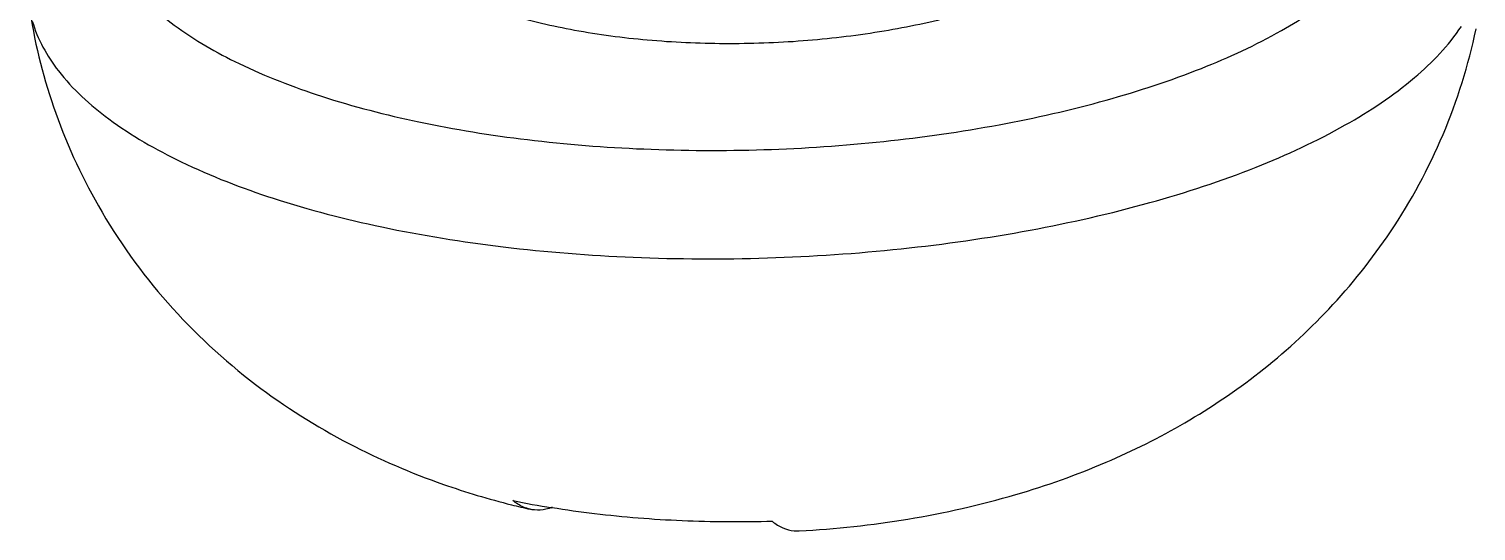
# Model space of a CAD drawing. Header units: millimetres. Extents: x 1860 to 2188, y -393 to -149.
# Drawn here: x 2001.792 to 2005.559, y -369.618 to -368.312 of the extents above; entities that cross this region are included whole.
import ezdxf

# ---------------------------------------------------------------- set-up
doc = ezdxf.new("R2010")
doc.units = ezdxf.units.MM
doc.layers.add('3_ALL_AXES', color=7, linetype='Continuous')

msp = doc.modelspace()

# ---------------------------------------------------------------- linework, layer by layer
at = {"color": 7, "linetype": 'Continuous'}
msp.add_arc((2003.5352, -367.2081), 2.3798, 258.274, 260.7588, dxfattribs=at)
for points, start_tangent, end_tangent in [([(2004.6808, -367.9234), (2004.6809, -367.9321), (2004.6579, -368.013), (2004.5941, -368.0914), (2004.4921, -368.1641), (2004.3561, -368.228), (2004.1919, -368.2805), (2004.0063, -368.3192), (2003.8071, -368.3428), (2003.6026, -368.35), (2003.4015, -368.3407), (2003.212, -368.3152), (2003.0422, -368.2746), (2002.8991, -368.2206), (2002.8074, -368.1688)], (0.035931, -0.999354), (-0.824506, 0.565853)), ([(2003.0963, -369.5609), (2003.0792, -369.5552), (2003.0515, -369.5382)], (-0.974784, 0.223149), (-0.78011, 0.625643)), ([(2003.1538, -369.5558), (2003.1378, -369.5607), (2003.1079, -369.5628), (2003.0963, -369.5609)], (-0.931991, -0.362482), (-0.974784, 0.223149)), ([(2003.7272, -369.5925), (2003.4921, -369.591), (2003.2644, -369.5727), (2003.153, -369.557)], (-0.999566, -0.029451), (-0.986964, 0.160943)), ([(2003.7272, -369.5925), (2003.7549, -369.6095), (2003.7837, -369.617), (2003.7971, -369.6173)], (0.78011, -0.625643), (0.998466, 0.055367))]:
    msp.add_spline(points, degree=3, dxfattribs=dict(at, start_tangent=start_tangent, end_tangent=end_tangent))
at = {"layer": '3_ALL_AXES', "color": 7, "linetype": 'Continuous'}
for centre, radius, start, end in [((2004.0898, -368.0015), 1.5021, 326.115, 348.0854), ((2003.5863, -367.4165), 2.1996, 255.8445, 257.1274)]:
    msp.add_arc(centre, radius, start, end, dxfattribs=at)
for points, start_tangent, end_tangent in [([(2002.0394, -367.8224), (2001.9861, -367.9459), (2001.9905, -368.0698), (2002.0525, -368.1897), (2002.1699, -368.3016), (2002.3388, -368.4016), (2002.5535, -368.4865), (2002.8065, -368.5532), (2003.0894, -368.5995), (2003.3924, -368.6238), (2003.7052, -368.6254), (2004.0172, -368.6041), (2004.3178, -368.5606), (2004.5967, -368.4965), (2004.8444, -368.414), (2005.0526, -368.3158), (2005.214, -368.2052), (2005.3232, -368.0862)], (-0.556621, -0.830766), (0.556621, 0.830766)), ([(2001.7916, -368.2508), (2001.8556, -368.5139), (2001.9723, -368.7716), (2002.1529, -369.0238), (2002.3814, -369.236), (2002.6249, -369.3901), (2002.8707, -369.4961), (2003.0484, -369.5494)], (0.146858, -0.989158), (0.969624, -0.244601)), ([(2001.8004, -368.2912), (2001.8683, -368.4205), (2001.9995, -368.5455), (2002.1882, -368.6572), (2002.4279, -368.752), (2002.7106, -368.8265), (2003.0265, -368.8782), (2003.3649, -368.9054), (2003.7143, -368.9071), (2004.0628, -368.8833), (2004.3985, -368.8348), (2004.71, -368.7632), (2004.9867, -368.671), (2005.2191, -368.5613), (2005.3994, -368.4379), (2005.5214, -368.3049)], (0.274147, -0.961688), (0.556621, 0.830766)), ([(2003.7971, -369.6173), (2004.0802, -369.5864), (2004.3616, -369.5225), (2004.596, -369.4387), (2004.8015, -369.3357), (2004.9947, -369.2052), (2005.1758, -369.0404), (2005.3367, -368.8389)], (0.998498, 0.054789), (0.556621, 0.830766))]:
    msp.add_spline(points, degree=3, dxfattribs=dict(at, start_tangent=start_tangent, end_tangent=end_tangent))

doc.saveas('drawing.dxf')
